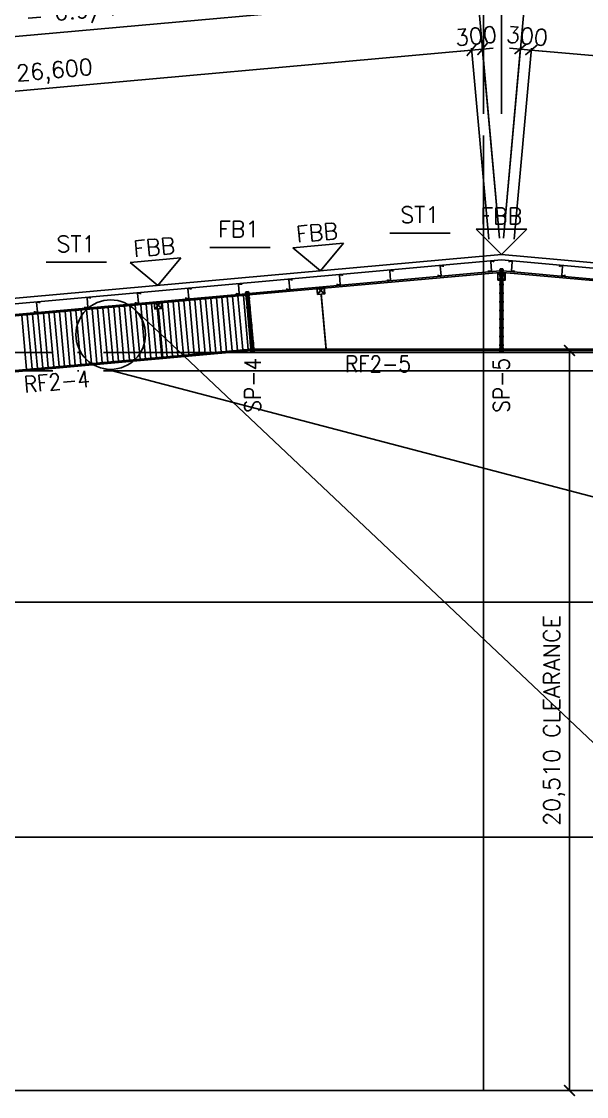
# Model space of a CAD drawing. Header units: metres. Extents: x -297536 to 1852864, y -630451 to -422551.
# Drawn here: x 1642570 to 1658185, y -482524 to -452803 of the extents above; entities that cross this region are included whole.
import ezdxf
from ezdxf.enums import TextEntityAlignment as Align

# ---------------------------------------------------------------- set-up
doc = ezdxf.new("R2010")
doc.units = ezdxf.units.M
doc.header["$LTSCALE"] = 700
for name, pattern in [('CEN', [62, 60, -1, 0, -1]), ('CENTER', [50.8, 31.75, -6.35, 6.35, -6.35]), ('CONTIN', [0])]:
    doc.linetypes.add(name, pattern=pattern)
for name, color, linetype in [('1', 1, 'CENTER'), ('10', 10, 'CONTIN'), ('3', 3, 'CONTIN'), ('beam', 7, 'Continuous'), ('bl', 3, 'Continuous'), ('CEN', 152, 'CEN'), ('DIM', 7, 'Continuous'), ('HID', 251, 'Continuous'), ('TEX', 3, 'Continuous')]:
    doc.layers.add(name, color=color, linetype=linetype)
doc.styles.add('HGTXT', font='romans.shx', dxfattribs={"bigfont": 'WHGTXT.shx'})
doc.styles.add('SIMPLEX', font='SIMPLEX')
doc.styles.add('WHGTXT', font='romans.shx', dxfattribs={"bigfont": 'WHGTXT.shx'})
doc.dimstyles.new('KJ', dxfattribs={"dimscale": 700, "dimtxt": 1.5, "dimasz": 1, "dimexe": 0.18, "dimexo": 2, "dimgap": 0.5, "dimtad": 1, "dimdec": 0, "dimzin": 0, "dimdsep": 46, "dimlunit": 6, "dimtxsty": 'HGTXT', "dimblk": 'ARCHTICK', "dimcen": 0.09, "dimclrt": 3, "dimadec": 0, "dimazin": 0, "dimtfac": 1, "dimtdec": 0, "dimtix": 1, "dimtmove": 0, "dimatfit": 0, "dimldrblk": 'OBLIQUE', "dimfxl": 1, "dimtolj": 1, "dimtzin": 0, "dimarcsym": 0})

# ---------------------------------------------------------------- blocks, each defined once
blk = doc.blocks.new('_ArchTick')
at = {"color": 0, "linetype": 'ByBlock', "const_width": 0.15}
blk.add_lwpolyline([(-0.5, -0.5), (0.5, 0.5)], dxfattribs=at)
blk = doc.blocks.new('*D757')
at = {"layer": 'Defpoints', "color": 0, "transparency": 16777216}
for p in [(1655334, -448458), (1655334, -455958), (1683834, -455958)]:
    blk.add_point(p, dxfattribs=at)
at = {"layer": 'DIM', "color": 0, "lineweight": -2, "transparency": 16777216}
for p, q in [((1655334, -455358), (1655334, -448404)), ((1683834, -448458), (1655334, -448458)), ((1683834, -455358), (1683834, -448404))]:
    blk.add_line(p, q, dxfattribs=at)
at = {"layer": 'DIM', "color": 0, "lineweight": -2, "transparency": 16777216, "xscale": 300, "yscale": 300, "zscale": 300, "rotation": 180}
blk.add_blockref('_ArchTick', (1655334, -448458), dxfattribs=at)
at = {"layer": 'DIM', "color": 0, "lineweight": -2, "transparency": 16777216, "xscale": 300, "yscale": 300, "zscale": 300}
blk.add_blockref('_ArchTick', (1683834, -448458), dxfattribs=at)
at = {"layer": 'DIM', "color": 3, "transparency": 16777216, "insert": (1669584, -448040), "char_height": 450, "attachment_point": 5, "style": 'HGTXT'}
blk.add_mtext('\\A1;28,500', dxfattribs=at)
blk = doc.blocks.new('_Oblique')
at = {"color": 0, "linetype": 'ByBlock', "lineweight": -2}
blk.add_line((-0.5, -0.5), (0.5, 0.5), dxfattribs=at)
blk = doc.blocks.new('*D758')
at = {"layer": 'Defpoints', "color": 0, "transparency": 16777216}
for p in [(1627834, -448458), (1627834, -455958), (1655334, -455958)]:
    blk.add_point(p, dxfattribs=at)
at = {"layer": 'DIM', "color": 0, "lineweight": -2, "transparency": 16777216}
for p, q in [((1627834, -455358), (1627834, -448404)), ((1655334, -448458), (1627834, -448458)), ((1655334, -455358), (1655334, -448404))]:
    blk.add_line(p, q, dxfattribs=at)
at = {"layer": 'DIM', "color": 0, "lineweight": -2, "transparency": 16777216, "xscale": 300, "yscale": 300, "zscale": 300, "rotation": 180}
blk.add_blockref('_ArchTick', (1627834, -448458), dxfattribs=at)
at = {"layer": 'DIM', "color": 0, "lineweight": -2, "transparency": 16777216, "xscale": 300, "yscale": 300, "zscale": 300}
blk.add_blockref('_ArchTick', (1655334, -448458), dxfattribs=at)
at = {"layer": 'DIM', "color": 3, "transparency": 16777216, "insert": (1641584, -448040), "char_height": 450, "attachment_point": 5, "style": 'HGTXT'}
blk.add_mtext('\\A1;27,500', dxfattribs=at)
blk = doc.blocks.new('*D760')
at = {"layer": 'Defpoints', "color": 0, "transparency": 16777216}
for p in [(1627359, -446958), (1627359, -455958), (1684309, -455958)]:
    blk.add_point(p, dxfattribs=at)
at = {"layer": 'DIM', "color": 0, "lineweight": -2, "transparency": 16777216}
for p, q in [((1627359, -455358), (1627359, -446904)), ((1684309, -446958), (1627359, -446958)), ((1684309, -455358), (1684309, -446904))]:
    blk.add_line(p, q, dxfattribs=at)
at = {"layer": 'DIM', "color": 0, "lineweight": -2, "transparency": 16777216, "xscale": 300, "yscale": 300, "zscale": 300, "rotation": 180}
blk.add_blockref('_ArchTick', (1627359, -446958), dxfattribs=at)
at = {"layer": 'DIM', "color": 0, "lineweight": -2, "transparency": 16777216, "xscale": 300, "yscale": 300, "zscale": 300}
blk.add_blockref('_ArchTick', (1684309, -446958), dxfattribs=at)
at = {"layer": 'DIM', "color": 3, "transparency": 16777216, "insert": (1655834, -446540), "char_height": 450, "attachment_point": 5, "style": 'HGTXT'}
blk.add_mtext('\\A1;\\A1;56,950 OUT TO OUT OF STEEL', dxfattribs=at)
blk = doc.blocks.new('ZCOL')
for p, q in [((10.2, 0), (0, 0)), ((0, 0), (0, -25.4)), ((10.2, -2.5), (10.2, 0)), ((-10.2, -25.4), (-10.2, -22.9)), ((0, -25.4), (-10.2, -25.4))]:
    blk.add_line(p, q)
blk = doc.blocks.new('*D884')
at = {"layer": 'Defpoints', "color": 0, "transparency": 16777216}
for p in [(1655011, -453592), (1655536, -459422), (1655834, -459395)]:
    blk.add_point(p, dxfattribs=at)
at = {"layer": 'DIM', "color": 0, "lineweight": -2, "transparency": 16777216}
for p, q in [((1655781, -458798), (1655305, -453512)), ((1655011, -453592), (1654712, -453619)), ((1655482, -458825), (1655006, -453538)), ((1655310, -453565), (1655011, -453592)), ((1655310, -453565), (1655608, -453538))]:
    blk.add_line(p, q, dxfattribs=at)
at = {"layer": 'DIM', "color": 0, "lineweight": -2, "transparency": 16777216, "xscale": 300, "yscale": 300, "zscale": 300}
for p, rotation in [((1655011, -453592), 5.142764557863361), ((1655310, -453565), 185.1427645578633)]:
    blk.add_blockref('_ArchTick', p, dxfattribs=dict(at, rotation=rotation))
at = {"layer": 'DIM', "color": 3, "transparency": 16777216, "insert": (1655127, -453205), "char_height": 450, "attachment_point": 5, "rotation": 5.1428, "style": 'HGTXT'}
blk.add_mtext('\\A1;300', dxfattribs=at)
blk = doc.blocks.new('*D778')
at = {"layer": 'Defpoints', "color": 0, "transparency": 16777216}
for p in [(1655011, -453592), (1655536, -459422), (1629043, -461807)]:
    blk.add_point(p, dxfattribs=at)
at = {"layer": 'DIM', "color": 0, "lineweight": -2, "transparency": 16777216}
for p, q in [((1628518, -455977), (1655011, -453592)), ((1655482, -458825), (1655006, -453538)), ((1628989, -461209), (1628513, -455923))]:
    blk.add_line(p, q, dxfattribs=at)
at = {"layer": 'DIM', "color": 0, "lineweight": -2, "transparency": 16777216, "xscale": 300, "yscale": 300, "zscale": 300}
for p, rotation in [((1655011, -453592), 5.142764556899424), ((1628518, -455977), 185.1427645568994)]:
    blk.add_blockref('_ArchTick', p, dxfattribs=dict(at, rotation=rotation))
at = {"layer": 'DIM', "color": 3, "transparency": 16777216, "insert": (1641727, -454368), "char_height": 450, "attachment_point": 5, "rotation": 5.1428, "style": 'HGTXT'}
blk.add_mtext('\\A1;19@1,400=26,600', dxfattribs=at)
blk = doc.blocks.new('*D781')
at = {"layer": 'Defpoints', "color": 0, "transparency": 16777216}
for p in [(1655175, -452071), (1655834, -459395), (1627359, -461958)]:
    blk.add_point(p, dxfattribs=at)
at = {"layer": 'DIM', "color": 0, "lineweight": -2, "transparency": 16777216}
for p, q in [((1655781, -458798), (1655170, -452018)), ((1626700, -454634), (1655175, -452071)), ((1627306, -461361), (1626695, -454580))]:
    blk.add_line(p, q, dxfattribs=at)
at = {"layer": 'DIM', "color": 0, "lineweight": -2, "transparency": 16777216, "xscale": 300, "yscale": 300, "zscale": 300}
for p, rotation in [((1655175, -452071), 5.142764556899424), ((1626700, -454634), 185.1427645568994)]:
    blk.add_blockref('_ArchTick', p, dxfattribs=dict(at, rotation=rotation))
at = {"layer": 'DIM', "color": 3, "transparency": 16777216, "insert": (1640893, -452862), "char_height": 450, "attachment_point": 5, "rotation": 5.1428, "style": 'HGTXT'}
blk.add_mtext('\\A1;\\A1;28,590 ROOF SLOPE = 0.9/10', dxfattribs=at)
blk = doc.blocks.new('*D782')
at = {"layer": 'Defpoints', "color": 0, "transparency": 16777216}
for p in [(1656658, -453592), (1655834, -459395), (1656133, -459422)]:
    blk.add_point(p, dxfattribs=at)
at = {"layer": 'DIM', "color": 0, "lineweight": -2, "transparency": 16777216}
for p, q in [((1655888, -458798), (1656364, -453512)), ((1656359, -453565), (1656060, -453538)), ((1656187, -458825), (1656663, -453538)), ((1656359, -453565), (1656658, -453592)), ((1656658, -453592), (1656957, -453619))]:
    blk.add_line(p, q, dxfattribs=at)
at = {"layer": 'DIM', "color": 0, "lineweight": -2, "transparency": 16777216, "xscale": 300, "yscale": 300, "zscale": 300}
for p, rotation in [((1656359, -453565), 354.8572354431006), ((1656658, -453592), 174.8572354431005)]:
    blk.add_blockref('_ArchTick', p, dxfattribs=dict(at, rotation=rotation))
at = {"layer": 'DIM', "color": 3, "transparency": 16777216, "insert": (1656542, -453205), "char_height": 450, "attachment_point": 5, "rotation": 354.8572, "style": 'HGTXT'}
blk.add_mtext('\\A1;300', dxfattribs=at)
blk = doc.blocks.new('*D783')
at = {"layer": 'Defpoints', "color": 0, "transparency": 16777216}
for p in [(1656658, -453592), (1656133, -459422), (1682626, -461807)]:
    blk.add_point(p, dxfattribs=at)
at = {"layer": 'DIM', "color": 0, "lineweight": -2, "transparency": 16777216}
for p, q in [((1656187, -458825), (1656663, -453538)), ((1683151, -455977), (1656658, -453592)), ((1682680, -461209), (1683156, -455923))]:
    blk.add_line(p, q, dxfattribs=at)
at = {"layer": 'DIM', "color": 0, "lineweight": -2, "transparency": 16777216, "xscale": 300, "yscale": 300, "zscale": 300}
for p, rotation in [((1656658, -453592), 174.8572354431005), ((1683151, -455977), 354.8572354431006)]:
    blk.add_blockref('_ArchTick', p, dxfattribs=dict(at, rotation=rotation))
at = {"layer": 'DIM', "color": 3, "transparency": 16777216, "insert": (1669942, -454368), "char_height": 450, "attachment_point": 5, "rotation": 354.8572, "style": 'HGTXT'}
blk.add_mtext('\\A1;19@1,400=26,600', dxfattribs=at)
blk = doc.blocks.new('*D786')
at = {"layer": 'Defpoints', "color": 0, "transparency": 16777216}
for p in [(1656493, -452071), (1655834, -459395), (1684309, -461958)]:
    blk.add_point(p, dxfattribs=at)
at = {"layer": 'DIM', "color": 0, "lineweight": -2, "transparency": 16777216}
for p, q in [((1655888, -458798), (1656498, -452018)), ((1684968, -454634), (1656493, -452071)), ((1684363, -461361), (1684973, -454580))]:
    blk.add_line(p, q, dxfattribs=at)
at = {"layer": 'DIM', "color": 0, "lineweight": -2, "transparency": 16777216, "xscale": 300, "yscale": 300, "zscale": 300}
for p, rotation in [((1656493, -452071), 174.8572354431005), ((1684968, -454634), 354.8572354431006)]:
    blk.add_blockref('_ArchTick', p, dxfattribs=dict(at, rotation=rotation))
at = {"layer": 'DIM', "color": 3, "transparency": 16777216, "insert": (1670775, -452862), "char_height": 450, "attachment_point": 5, "rotation": 354.8572, "style": 'HGTXT'}
blk.add_mtext('\\A1;\\A1;28,590 ROOF SLOPE = 0.9/10', dxfattribs=at)
blk = doc.blocks.new('MARKER')
at = {"color": 3}
for p, q in [((584.404724, 584.404724), (-584.40472, 584.404724)), ((-584.40472, 584.404724), (0, 0)), ((0, 0), (584.404724, 584.404724))]:
    blk.add_line(p, q, dxfattribs=at)
blk = doc.blocks.new('*D886')
at = {"layer": 'Defpoints', "color": 0, "transparency": 16777216}
for p in [(1655334, -461899), (1655334, -482358), (1657713, -482358)]:
    blk.add_point(p, dxfattribs=at)
at = {"layer": 'DIM', "color": 0, "lineweight": -2, "transparency": 16777216}
for p, q in [((1655934, -461899), (1657767, -461899)), ((1657713, -461899), (1657713, -482358)), ((1655934, -482358), (1657767, -482358))]:
    blk.add_line(p, q, dxfattribs=at)
at = {"layer": 'DIM', "color": 0, "lineweight": -2, "transparency": 16777216, "xscale": 300, "yscale": 300, "zscale": 300}
for p, rotation in [((1657713, -461899), 90), ((1657713, -482358), 270)]:
    blk.add_blockref('_ArchTick', p, dxfattribs=dict(at, rotation=rotation))
at = {"layer": 'DIM', "color": 3, "transparency": 16777216, "insert": (1657295, -472128), "char_height": 450, "attachment_point": 5, "rotation": 90, "style": 'HGTXT'}
blk.add_mtext('\\A1;20,510 CLEARANCE', dxfattribs=at)
blk = doc.blocks.new('*D881')
at = {"layer": 'Defpoints', "color": 0, "transparency": 16777216}
for p in [(1655834, -449958), (1655334, -455958), (1655834, -455958)]:
    blk.add_point(p, dxfattribs=at)
at = {"layer": 'DIM', "color": 0, "lineweight": -2, "transparency": 16777216}
for p, q in [((1655334, -449958), (1655034, -449958)), ((1655334, -455358), (1655334, -449904)), ((1655334, -449958), (1655834, -449958)), ((1655834, -455358), (1655834, -449904)), ((1655834, -449958), (1656134, -449958))]:
    blk.add_line(p, q, dxfattribs=at)
at = {"layer": 'DIM', "color": 0, "lineweight": -2, "transparency": 16777216, "xscale": 300, "yscale": 300, "zscale": 300}
blk.add_blockref('_ArchTick', (1655334, -449958), dxfattribs=at)
at = {"layer": 'DIM', "color": 0, "lineweight": -2, "transparency": 16777216, "xscale": 300, "yscale": 300, "zscale": 300, "rotation": 180}
blk.add_blockref('_ArchTick', (1655834, -449958), dxfattribs=at)
at = {"layer": 'DIM', "color": 3, "transparency": 16777216, "insert": (1655584, -449583), "char_height": 450, "attachment_point": 5, "style": 'HGTXT'}
blk.add_mtext('\\A1;500', dxfattribs=at)

msp = doc.modelspace()

# ---------------------------------------------------------------- linework, layer by layer
at = {"const_width": 50}
for points in [[(1655834.3, -459955.6), (1655834.3, -461748.2)], [(1650852.2, -460345.8), (1650988.6, -461860.5)], [(1646352.2, -460750.9), (1646472.2, -462083.6)]]:
    msp.add_lwpolyline(points, dxfattribs=at)
for points in [[(1645728.1, -460795.1), (1662203.2, -476362.1)], [(1644838, -462400), (1666452.6, -468069.1)]]:
    msp.add_lwpolyline(points)
msp.add_circle((1645034.9, -461459.9), 960.5)
at = {"layer": '1'}
for p, q in [((1648849.3, -460325.3), (1655796.2, -459700.1)), ((1648852.7, -460363.3), (1655796.2, -459738.3)), ((1655897.8, -459679.4), (1655770.8, -459679.4)), ((1655897.8, -459755.6), (1655770.8, -459755.6)), ((1655796.2, -459641.3), (1655796.2, -461955.7)), ((1655872.4, -459641.3), (1655796.2, -459641.3)), ((1655834.3, -459641.3), (1655834.3, -461955.7)), ((1655872.4, -461955.7), (1655872.4, -459641.3)), ((1655872.4, -459700.1), (1662819.4, -460325.3)), ((1655872.4, -459738.3), (1662816, -460363.3)), ((1655897.8, -459831.8), (1655770.8, -459831.8)), ((1655897.8, -460071.3), (1655770.8, -460071.3)), ((1637942.6, -461306.9), (1648773.4, -460332.1)), ((1637946.1, -461344.9), (1648776.8, -460370.1)), ((1648872.8, -460304.1), (1648746.4, -460315.4)), ((1648844.1, -460268.4), (1648768.2, -460275.2)), ((1648768.2, -460275.2), (1648919.8, -461958.9)), ((1648806.2, -460271.8), (1648957.7, -461955.5)), ((1648995.7, -461952.1), (1648844.1, -460268.4)), ((1655897.8, -460310.9), (1655770.8, -460310.9)), ((1648879.7, -460380), (1648753.2, -460391.3)), ((1648886.5, -460455.8), (1648760, -460467.2)), ((1655897.8, -460550.4), (1655770.8, -460550.4)), ((1648908.6, -460701.5), (1648782.1, -460712.9)), ((1648930.7, -460947.2), (1648804.2, -460958.6)), ((1655897.8, -460790), (1655770.8, -460790)), ((1648952.8, -461192.8), (1648826.3, -461204.2)), ((1655897.8, -461029.5), (1655770.8, -461029.5)), ((1648974.9, -461438.5), (1648848.5, -461449.9)), ((1655897.8, -461269.1), (1655770.8, -461269.1)), ((1655897.8, -461508.6), (1655770.8, -461508.6)), ((1648997.1, -461684.2), (1648870.6, -461695.6)), ((1649003.9, -461760.1), (1648877.4, -461771.5)), ((1649010.7, -461836), (1648884.2, -461847.4)), ((1655897.8, -461748.2), (1655770.8, -461748.2)), ((1655897.8, -461841.4), (1655770.8, -461841.4)), ((1638080.5, -462838.8), (1648911.2, -461864)), ((1638083.9, -462876.8), (1648914.6, -461902)), ((1649017.5, -461911.9), (1648891.1, -461923.2)), ((1648919.8, -461958.9), (1648995.7, -461952.1)), ((1648987.4, -461860.5), (1655796.2, -461860.5)), ((1648990.9, -461898.6), (1655796.2, -461898.6)), ((1655897.8, -461917.6), (1655770.8, -461917.6)), ((1655796.2, -461955.7), (1655872.4, -461955.7)), ((1655872.4, -461860.5), (1662681.2, -461860.5)), ((1655872.4, -461898.6), (1662677.8, -461898.6))]:
    msp.add_line(p, q, dxfattribs=at)
at = {"layer": 'beam'}
for points in [[(1655734.3, -459955.6), (1655934.3, -459955.6), (1655934.3, -459755.6), (1655734.3, -459755.6)], [(1655738.8, -459951.1), (1655929.8, -459951.1), (1655929.8, -459760.1), (1655738.8, -459760.1)], [(1650750.8, -460355), (1650950, -460337), (1650932.1, -460137.9), (1650732.9, -460155.8)], [(1650754.9, -460350.1), (1650945.1, -460333), (1650928, -460142.7), (1650737.8, -460159.9)], [(1646252.6, -460759.8), (1646451.8, -460741.9), (1646433.9, -460542.7), (1646234.7, -460560.6)], [(1646256.7, -460754.9), (1646447, -460737.8), (1646429.8, -460547.6), (1646239.6, -460564.7)]]:
    msp.add_lwpolyline(points, close=True, dxfattribs=at)
at = {"layer": 'bl'}
for p, q in [((1655834.3, -459395.4), (1627359.3, -461958.2)), ((1655834.3, -459395.4), (1684309.3, -461958.2)), ((1684309.3, -482358.2), (1627359.3, -482358.2))]:
    msp.add_line(p, q, dxfattribs=at)
at = {"layer": 'CEN'}
for p, q in [((1655334.3, -455958.2), (1655334.3, -482358.2)), ((1655738.8, -459760.1), (1655929.8, -459951.1)), ((1655738.8, -459951.1), (1655929.8, -459760.1)), ((1650737.8, -460159.9), (1650945.1, -460333)), ((1650754.9, -460350.1), (1650928, -460142.7)), ((1646239.6, -460564.7), (1646447, -460737.8)), ((1646256.7, -460754.9), (1646429.8, -460547.6)), ((1686834.3, -461958.2), (1624834.3, -461958.2)), ((1686834.3, -462458.2), (1624834.3, -462458.2)), ((1662998.4, -468858.2), (1624834.3, -468858.2)), ((1661456.1, -475358.2), (1624834.3, -475358.2)), ((1686834.3, -482358.2), (1624834.3, -482358.2))]:
    msp.add_line(p, q, dxfattribs=at)
at = {"layer": 'DIM'}
for points in [[(1655734.3, -459755.6, 0, 150, 0), (1655388.9, -459467.2, 0, 0, 0), (1654417.5, -458656.2, 0, 0, 0)], [(1650759.6, -460153.4, 0, 150, 0), (1650414.2, -459865, 0, 0, 0), (1649442.8, -459054, 0, 0, 0)], [(1646234.7, -460560.6, 0, 150, 0), (1645889.3, -460272.2, 0, 0, 0), (1644917.9, -459461.2, 0, 0, 0)]]:
    msp.add_lwpolyline(points, format="xyseb", dxfattribs=at)
for points in [[(1654417.5, -458656.2), (1652750.4, -458656.2)], [(1649442.8, -459054), (1647775.7, -459054)], [(1644917.9, -459461.2), (1643250.8, -459461.2)]]:
    msp.add_lwpolyline(points, dxfattribs=at)
at = {"layer": 'HID'}
for p, q in [((1645565.3, -460659.1), (1645699.7, -462153.1)), ((1645714.7, -460645.7), (1645849.1, -462139.6)), ((1645864, -460632.2), (1645998.5, -462126.2)), ((1646013.4, -460618.8), (1646147.9, -462112.8)), ((1646162.8, -460605.3), (1646297.3, -462099.3)), ((1646312.2, -460591.9), (1646446.7, -462085.9)), ((1646461.6, -460578.5), (1646596.1, -462072.4)), ((1646611, -460565), (1646745.5, -462059)), ((1646760.4, -460551.6), (1646894.9, -462045.5)), ((1646909.8, -460538.1), (1647044.3, -462032.1)), ((1647059.2, -460524.7), (1647193.7, -462018.6)), ((1647208.6, -460511.2), (1647343.1, -462005.2)), ((1647358, -460497.8), (1647492.5, -461991.7)), ((1647507.4, -460484.3), (1647641.9, -461978.3)), ((1647656.8, -460470.9), (1647791.3, -461964.8)), ((1647806.2, -460457.4), (1647940.7, -461951.4)), ((1647955.6, -460444), (1648090.1, -461938)), ((1648105, -460430.5), (1648239.4, -461924.5)), ((1648254.4, -460417.1), (1648388.8, -461911.1)), ((1648403.8, -460403.7), (1648538.2, -461897.6)), ((1648553.2, -460390.2), (1648687.6, -461884.2)), ((1648702.6, -460376.8), (1648837, -461870.7)), ((1642577.3, -460928), (1642711.8, -462422)), ((1642726.7, -460914.6), (1642861.2, -462408.6)), ((1642876.1, -460901.2), (1643010.6, -462395.1)), ((1643025.5, -460887.7), (1643160, -462381.7)), ((1643174.9, -460874.3), (1643309.4, -462368.2)), ((1643324.3, -460860.8), (1643458.8, -462354.8)), ((1643473.7, -460847.4), (1643608.2, -462341.3)), ((1643623.1, -460833.9), (1643757.6, -462327.9)), ((1643772.5, -460820.5), (1643907, -462314.4)), ((1643921.9, -460807), (1644056.4, -462301)), ((1644071.3, -460793.6), (1644205.8, -462287.6)), ((1644220.7, -460780.1), (1644355.2, -462274.1)), ((1644370.1, -460766.7), (1644504.5, -462260.7)), ((1644519.5, -460753.2), (1644653.9, -462247.2)), ((1644668.9, -460739.8), (1644803.3, -462233.8)), ((1644818.3, -460726.4), (1644952.7, -462220.3)), ((1644967.7, -460712.9), (1645102.1, -462206.9)), ((1645117.1, -460699.5), (1645251.5, -462193.4)), ((1645266.5, -460686), (1645400.9, -462180)), ((1645415.9, -460672.6), (1645550.3, -462166.5))]:
    msp.add_line(p, q, dxfattribs=at)
msp.add_lwpolyline([(1627234.3, -482358.2), (1627234.3, -461818.8), (1655834.3, -459244.8), (1684434.3, -461818.8), (1684434.3, -482358.2)], dxfattribs=at)

# ---------------------------------------------------------------- block references
at = {"layer": '10', "yscale": -10.31102399899313, "zscale": -10.31102399899313}
for p, xscale, rotation in [((1655560.7, -459702.1), -7.999999999218805, 5.142764557863372), ((1656107.9, -459702.1), 7.999999999218805, 354.8572354421366), ((1652772, -459953.1), -7.999999999218805, 5.142764557863372), ((1654166.3, -459827.6), -7.999999999218805, 5.142764557863372), ((1657502.3, -459827.6), 7.999999999218805, 354.8572354421366), ((1648588.9, -460329.6), -7.999999999218805, 5.142764557863372), ((1649983.3, -460204.1), -7.999999999218805, 5.142764557863372), ((1651377.6, -460078.6), -7.999999999218805, 5.142764557863372), ((1645800.2, -460580.6), -7.999999999218805, 5.142764557863372), ((1647194.5, -460455.1), -7.999999999218805, 5.142764557863372), ((1643011.4, -460831.6), -7.999999999218805, 5.142764557863372), ((1644405.8, -460706.1), -7.999999999218805, 5.142764557863372)]:
    msp.add_blockref('ZCOL', p, dxfattribs=dict(at, xscale=xscale, rotation=rotation))
at = {"layer": '3', "xscale": -1.199999922606255, "yscale": 1.199999922606255, "zscale": 1.199999922606255}
for p, rotation in [((1655834.3, -459244.8), 360), ((1650834.3, -459694.8), 5.142764557883756), ((1646334.3, -460099.8), 5.142764557883756)]:
    msp.add_blockref('MARKER', p, dxfattribs=dict(at, rotation=rotation))

# ---------------------------------------------------------------- texts
at = {"layer": '3', "style": 'SIMPLEX'}
msp.add_text('FBB', height=450, dxfattribs=at).set_placement((1655834.3, -458543.5), align=Align.BOTTOM_CENTER)
for p in [(1650771.5, -458996.4), (1646271.5, -459401.4)]:
    msp.add_text('FBB', height=450, rotation=5.14276, dxfattribs=at).set_placement(p, align=Align.BOTTOM_CENTER)
at = {"layer": 'TEX', "color": 3, "style": 'WHGTXT'}
for s, p in [('ST1', (1654117.5, -458506.2)), ('FB1', (1649142.8, -458904)), ('ST1', (1644617.9, -459311.2))]:
    msp.add_text(s, height=450, dxfattribs=at).set_placement(p, align=Align.BOTTOM_RIGHT)
at = {"layer": 'TEX', "color": 3, "style": 'WHGTXT', "width": 0.9}
for s, p in [('SP-4', (1648957.7, -462105.5)), ('SP-5', (1655834.3, -462108.2))]:
    msp.add_text(s, height=450, rotation=90, dxfattribs=at).set_placement(p, align=Align.MIDDLE_RIGHT)
for s, rotation, p in [('RF2-5', 359.99995, (1652422.9, -462045.7)), ('RF2-4', 5.14286, (1643528.6, -462536.5))]:
    msp.add_text(s, height=450, rotation=rotation, dxfattribs=at).set_placement(p, align=Align.TOP_CENTER)

# ---------------------------------------------------------------- dimensions: what is measured, and where the dimension line sits
at = {"layer": 'DIM'}
dim = msp.add_linear_dim(base=(1627359.3, -446958.2), p1=(1684309.3, -455958.2), p2=(1627359.3, -455958.2), text='\\A1;<> OUT TO OUT OF STEEL', dimstyle='KJ', override={"dimscale": 300, "dimtxsty": 'HGTXT', "dimldrblk": 'Oblique'}, dxfattribs=at)
dim.commit()
dim.dimension.update_dxf_attribs({"geometry": '*D760', "text_midpoint": (1655834.3, -446540.3)})
for base, p1, p2, override, picture, middle in [((1627834.3, -448458.2), (1655334.3, -455958.2), (1627834.3, -455958.2), {"dimscale": 300, "dimtxsty": 'HGTXT', "dimldrblk": 'Oblique'}, '*D758', (1641584.3, -448040.3)), ((1655334.3, -448458.2), (1683834.3, -455958.2), (1655334.3, -455958.2), {"dimscale": 300}, '*D757', (1669584.3, -448040.3)), ((1655834.3, -449958.2), (1655334.3, -455958.2), (1655834.3, -455958.2), {"dimscale": 300, "dimtxsty": 'HGTXT', "dimldrblk": 'Oblique'}, '*D881', (1655584.3, -449583.2))]:
    dim = msp.add_linear_dim(base=base, p1=p1, p2=p2, dimstyle='KJ', override=override, dxfattribs=at)
    dim.commit()
    dim.dimension.update_dxf_attribs({"geometry": picture, "text_midpoint": middle})
for base, p1, p2, angle, text, picture, middle in [((1655175.2, -452071.4), (1627359.3, -461958.2), (1655834.3, -459395.4), 185.14276, '\\A1;<> ROOF SLOPE = 0.9/10', '*D781', (1640893.5, -452861.9)), ((1656493.5, -452071.4), (1684309.3, -461958.2), (1655834.3, -459395.4), 354.85724, '\\A1;<> ROOF SLOPE = 0.9/10', '*D786', (1670775.2, -452861.9)), ((1655010.8, -453592.2), (1629042.6, -461806.7), (1655535.5, -459422.3), 185.14276, '19@1,400=<>', '*D778', (1641726.9, -454368.2)), ((1656657.8, -453592.2), (1682626, -461806.7), (1656133.1, -459422.3), 354.85724, '19@1,400=<>', '*D783', (1669941.7, -454368.2)), ((1657713.2, -482358.2), (1655334.3, -461898.6), (1655334.3, -482358.2), 90, '20,510 CLEARANCE', '*D886', (1657295.3, -472128.4))]:
    dim = msp.add_linear_dim(base=base, p1=p1, p2=p2, angle=angle, text=text, dimstyle='KJ', override={"dimscale": 300, "dimtxsty": 'HGTXT', "dimldrblk": 'Oblique'}, dxfattribs=at)
    dim.commit()
    dim.dimension.update_dxf_attribs({"geometry": picture, "text_midpoint": middle})
for base, p2, angle, picture, middle in [((1655010.8, -453592.2), (1655535.5, -459422.3), 5.14276, '*D884', (1655126.6, -453205.3)), ((1656657.8, -453592.2), (1656133.1, -459422.3), 174.85724, '*D782', (1656542, -453205.3))]:
    dim = msp.add_linear_dim(base=base, p1=(1655834.3, -459395.4), p2=p2, angle=angle, dimstyle='KJ', override={"dimscale": 300, "dimtxsty": 'HGTXT', "dimldrblk": 'Oblique'}, dxfattribs=at)
    dim.commit()
    dim.dimension.update_dxf_attribs({"geometry": picture, "text_midpoint": middle})

doc.saveas('drawing.dxf')
